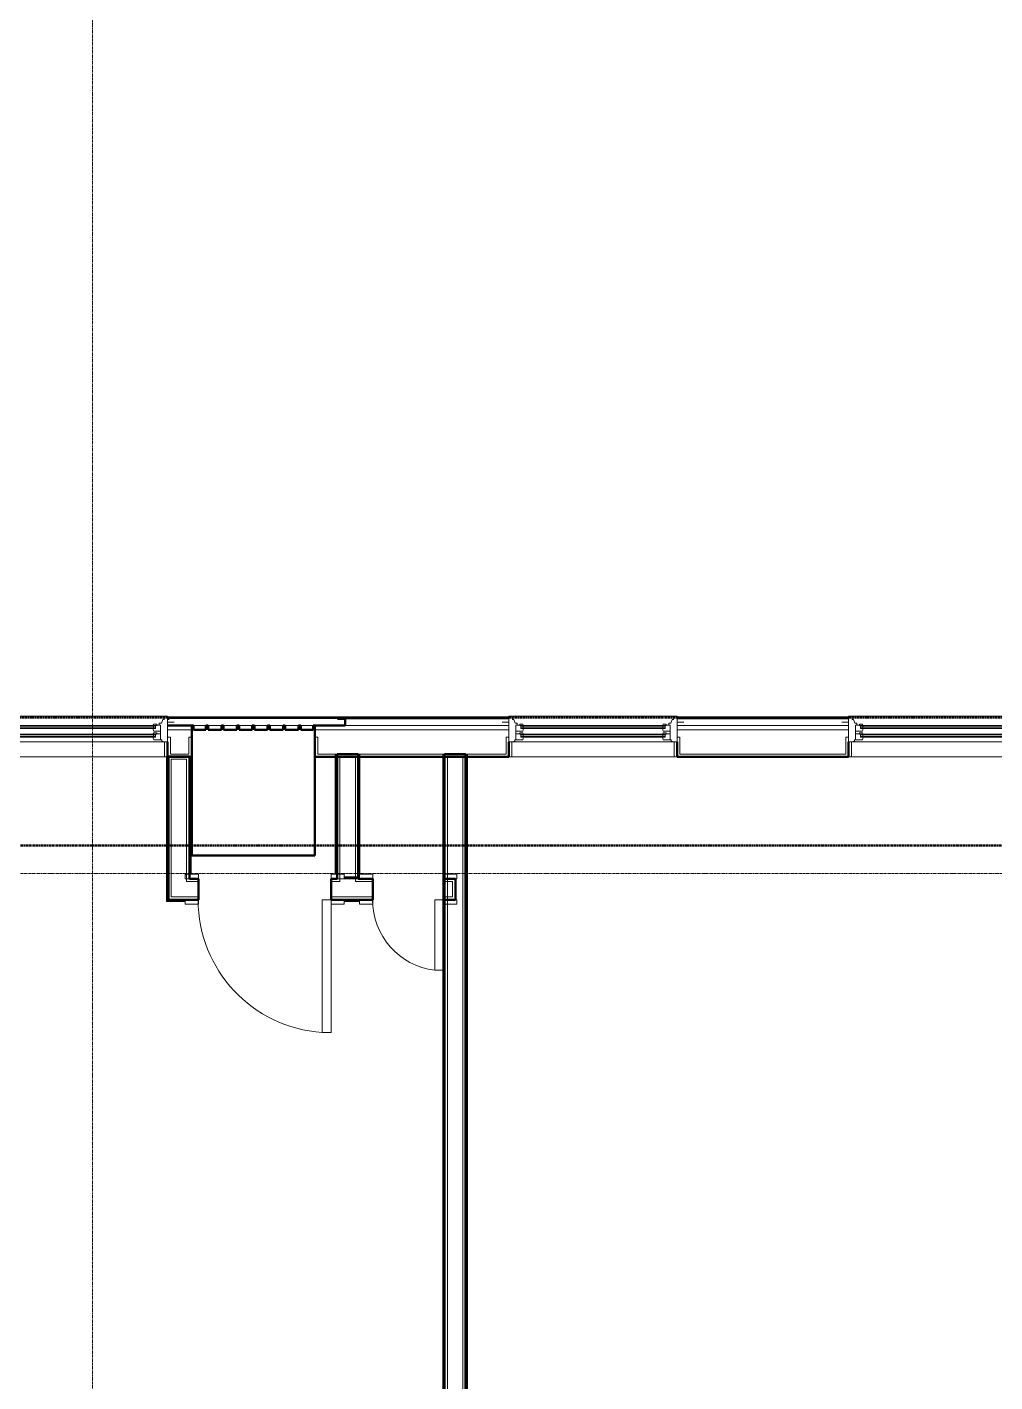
# Model space of a CAD drawing. Header units: inches. Extents: x -4235 to -464, y 9767 to 12344.
# Drawn here: x -3169.1 to -2950.2, y 10701.2 to 11007.5 of the extents above; entities that cross this region are included whole.
import ezdxf

# ---------------------------------------------------------------- set-up
doc = ezdxf.new("R2010")
doc.units = ezdxf.units.IN
doc.header["$MEASUREMENT"] = 0
doc.linetypes.add('Dash 1_16_', pattern=[0.125, 0.0625, -0.0625])
doc.linetypes.add('Grid Line 1_2_', pattern=[0.875, 0.5, -0.125, 0.125, -0.125])
for name, color, linetype, lineweight in [('0-1', 7, 'Continuous', 5), ('0-2', 10, 'Continuous', 9), ('A-DOOR-1', 7, 'Continuous', 9), ('A-DOOR-2', 130, 'Continuous', 20), ('A-DOOR-FRAM-1', 130, 'Continuous', 20), ('A-GENM', 5, 'Continuous', 9), ('A-GENM-5', 5, 'Continuous', 50), ('A-GLAZ-1', 151, 'Continuous', 9), ('A-GLAZ-2', 151, 'Continuous', 20), ('A-GLAZ-3', 151, 'Continuous', 50), ('A-WALL', 113, 'Continuous', 13), ('A-WALL-1', 250, 'Continuous', 50), ('A-WALL-2', 50, 'Continuous', 13), ('A-WALL-3', 10, 'Continuous', 9), ('A-WALL-4', 254, 'Continuous', 9), ('A-WALL-5', 7, 'Continuous', 9), ('A-WALL-6', 113, 'Continuous', 9), ('A-WALL-7', 113, 'Continuous', 50), ('C-PROP-LINE-1', 91, 'Dash 1_16_', 50), ('S-GRID-1', 1, 'Grid Line 1_2_', 9)]:
    doc.layers.add(name, color=color, linetype=linetype, lineweight=lineweight)

# ---------------------------------------------------------------- blocks, each defined once
blk = doc.blocks.new('Basic Wall _ INT - W4BØF - _5_8 GYP - 2X4 WOOD_BATT_ - 5_8 GYP_ - ___-2682441-BACKGROUND - 2ND FLOOR')
at = {"layer": 'A-WALL-3'}
for p, q in [((-3075.02, 10843.14), (-3075.09, 10843.14)), ((-3075.09, 10843.14), (-3074.8, 10843.14)), ((-3074.88, 10843.14), (-3075.02, 10843.14)), ((-3075.02, 10842.51), (-3075.02, 10843.14)), ((-3074.81, 10843.14), (-3074.88, 10843.14)), ((-3074.8, 10843.14), (-3074.72, 10843.14)), ((-3074.72, 10843.14), (-3074.67, 10843.14)), ((-3074.67, 10843.14), (-3074.7, 10843.14)), ((-3074.67, 10843.14), (-3074.67, 10842.51)), ((-3074.67, 10814.99), (-3074.67, 10810.24)), ((-3074.67, 10658.34), (-3074.67, 10655.34)), ((-3074.67, 10620.11), (-3074.67, 10618.34)), ((-3075.02, 10617.65), (-3075.02, 10617.75)), ((-3075.02, 10617.55), (-3075.02, 10617.63)), ((-3075.02, 10617.49), (-3075.02, 10617.54)), ((-3075.02, 10612.59), (-3075.02, 10617.34)), ((-3074.67, 10617.34), (-3074.67, 10612.59)), ((-3075.02, 10612.39), (-3075.02, 10612.44)), ((-3075.02, 10612.31), (-3075.02, 10612.39)), ((-3075.02, 10612.19), (-3075.02, 10612.3)), ((-3075.02, 10588.88), (-3075.02, 10589)), ((-3075.02, 10588.79), (-3075.02, 10588.88)), ((-3075.02, 10588.73), (-3075.02, 10588.79)), ((-3075.02, 10587.97), (-3075.02, 10588.59)), ((-3074.67, 10588.59), (-3074.67, 10583.84)), ((-3075.02, 10584.49), (-3075.02, 10587.96)), ((-3075.02, 10583.84), (-3075.02, 10584.46)), ((-3075.02, 10583.64), (-3075.02, 10583.69)), ((-3075.02, 10583.55), (-3075.02, 10583.64)), ((-3075.02, 10583.43), (-3075.02, 10583.55)), ((-3075.09, 10560.25), (-3075.02, 10560.19)), ((-3075.02, 10560.19), (-3074.88, 10560.05)), ((-3074.88, 10560.04), (-3074.81, 10559.98)), ((-3074.7, 10559.86), (-3074.67, 10559.84))]:
    blk.add_line(p, q, dxfattribs=at)
at = {"layer": 'A-WALL-4'}
for p, q in [((-3075.09, 10842.51), (-3075.09, 10843.14)), ((-3075.02, 10658.34), (-3075.02, 10842.51)), ((-3074.8, 10843.14), (-3074.8, 10842.51)), ((-3074.67, 10842.51), (-3074.67, 10815.99)), ((-3074.8, 10814.95), (-3074.8, 10810.28)), ((-3074.67, 10809.24), (-3074.67, 10658.34)), ((-3075.09, 10617.65), (-3075.09, 10617.75)), ((-3075.09, 10617.55), (-3075.09, 10617.63)), ((-3075.09, 10617.49), (-3075.09, 10617.54)), ((-3075.09, 10612.59), (-3075.09, 10617.34)), ((-3075.02, 10617.75), (-3075.02, 10618.34)), ((-3074.8, 10617.31), (-3074.8, 10612.62)), ((-3074.67, 10618.34), (-3074.67, 10617.34)), ((-3074.67, 10612.59), (-3074.67, 10588.59)), ((-3075.09, 10612.39), (-3075.09, 10612.44)), ((-3075.09, 10612.31), (-3075.09, 10612.39)), ((-3075.09, 10612.19), (-3075.09, 10612.3)), ((-3075.02, 10589), (-3075.02, 10612.18)), ((-3075.09, 10588.88), (-3075.09, 10589)), ((-3075.09, 10588.79), (-3075.09, 10588.88)), ((-3075.09, 10588.73), (-3075.09, 10588.79)), ((-3075.09, 10587.97), (-3075.09, 10588.59)), ((-3074.8, 10588.59), (-3074.8, 10587.97)), ((-3075.09, 10584.49), (-3075.09, 10587.96)), ((-3074.8, 10587.96), (-3074.8, 10584.47)), ((-3075.09, 10583.84), (-3075.09, 10584.46)), ((-3075.09, 10583.64), (-3075.09, 10583.69)), ((-3075.09, 10583.55), (-3075.09, 10583.64)), ((-3075.09, 10583.43), (-3075.09, 10583.55)), ((-3075.02, 10560.19), (-3075.02, 10583.43)), ((-3074.8, 10584.46), (-3074.8, 10583.84)), ((-3074.67, 10583.84), (-3074.67, 10559.84))]:
    blk.add_line(p, q, dxfattribs=at)
at = {"layer": 'A-WALL-5'}
for p, q in [((-3075.09, 10658.34), (-3075.09, 10842.51)), ((-3074.8, 10842.51), (-3074.8, 10815.99)), ((-3074.8, 10809.24), (-3074.8, 10658.34)), ((-3075.09, 10617.75), (-3075.09, 10618.34)), ((-3074.8, 10618.34), (-3074.8, 10617.34)), ((-3074.8, 10612.59), (-3074.8, 10588.59)), ((-3075.09, 10589), (-3075.09, 10612.18)), ((-3075.09, 10560.25), (-3075.09, 10583.43)), ((-3074.8, 10583.84), (-3074.8, 10559.96))]:
    blk.add_line(p, q, dxfattribs=at)
at = {"layer": 'A-WALL-5', "flags": 128}
for points in [[(-3074.8, 10559.96), (-3074.82, 10559.98), (-3074.88, 10560.04), (-3074.97, 10560.13), (-3075.09, 10560.25)], [(-3074.72, 10559.88), (-3074.74, 10559.9), (-3074.76, 10559.92), (-3074.77, 10559.94), (-3074.79, 10559.95), (-3074.8, 10559.96), (-3074.8, 10559.96)]]:
    blk.add_lwpolyline(points, dxfattribs=at)
blk = doc.blocks.new('Basic Wall _ INT - W4BØF - _5_8 GYP - 2X4 WOOD_BATT_ - 5_8 GYP_ - ___-2682442-BACKGROUND - 2ND FLOOR')
at = {"layer": 'A-WALL-3'}
for p, q in [((-3069.92, 10843.14), (-3069.88, 10843.14)), ((-3069.9, 10843.14), (-3069.92, 10843.14)), ((-3069.92, 10843.14), (-3069.92, 10842.51)), ((-3069.88, 10843.14), (-3069.8, 10843.14)), ((-3069.8, 10843.14), (-3069.51, 10843.14)), ((-3069.72, 10843.14), (-3069.78, 10843.14)), ((-3069.57, 10843.14), (-3069.72, 10843.14)), ((-3069.51, 10843.14), (-3069.57, 10843.14)), ((-3069.57, 10842.51), (-3069.57, 10843.14)), ((-3069.92, 10658.34), (-3069.92, 10655.34)), ((-3069.92, 10621.34), (-3069.92, 10618.34)), ((-3069.92, 10555.09), (-3069.9, 10555.07)), ((-3069.78, 10554.95), (-3069.72, 10554.89)), ((-3069.72, 10554.88), (-3069.57, 10554.74)), ((-3069.57, 10554.74), (-3069.51, 10554.68))]:
    blk.add_line(p, q, dxfattribs=at)
at = {"layer": 'A-WALL-4'}
for p, q in [((-3069.92, 10842.51), (-3069.92, 10658.34)), ((-3069.8, 10842.51), (-3069.8, 10843.14)), ((-3069.57, 10658.34), (-3069.57, 10842.51)), ((-3069.51, 10842.51), (-3069.51, 10843.14)), ((-3069.92, 10618.34), (-3069.92, 10555.09)), ((-3069.57, 10554.74), (-3069.57, 10618.34))]:
    blk.add_line(p, q, dxfattribs=at)
at = {"layer": 'A-WALL-5'}
for p, q in [((-3069.8, 10658.34), (-3069.8, 10842.51)), ((-3069.51, 10658.34), (-3069.51, 10842.51)), ((-3069.8, 10554.96), (-3069.8, 10618.34)), ((-3069.51, 10554.68), (-3069.51, 10618.34))]:
    blk.add_line(p, q, dxfattribs=at)
at = {"layer": 'A-WALL-5', "flags": 128}
for points in [[(-3069.8, 10554.96), (-3069.8, 10554.97), (-3069.81, 10554.98), (-3069.82, 10554.99), (-3069.84, 10555.01), (-3069.86, 10555.03), (-3069.88, 10555.05)], [(-3069.51, 10554.68), (-3069.63, 10554.8), (-3069.72, 10554.89), (-3069.78, 10554.94), (-3069.8, 10554.96)]]:
    blk.add_lwpolyline(points, dxfattribs=at)
blk = doc.blocks.new('Basic Wall _ INT - W4BØF - _5_8 GYP - 2X4 WOOD_BATT_ - 5_8 GYP_ - ___-2682451-BACKGROUND - 2ND FLOOR')
at = {"layer": 'A-WALL-3'}
for p, q in [((-3132.35, 10842.61), (-3132.37, 10842.61)), ((-3132.37, 10842.58), (-3132.37, 10842.51)), ((-3132.17, 10842.61), (-3132.23, 10842.61)), ((-3132.02, 10842.61), (-3132.17, 10842.61)), ((-3131.96, 10842.61), (-3132.02, 10842.61)), ((-3132.02, 10842.54), (-3132.02, 10842.61))]:
    blk.add_line(p, q, dxfattribs=at)
at = {"layer": 'A-WALL-4'}
for p, q in [((-3132.37, 10842.61), (-3132.33, 10842.61)), ((-3132.37, 10842.51), (-3132.37, 10815.99)), ((-3132.33, 10842.61), (-3132.26, 10842.61)), ((-3132.26, 10842.61), (-3132.25, 10842.61)), ((-3132.25, 10842.51), (-3132.25, 10842.61)), ((-3132.25, 10842.61), (-3131.96, 10842.61)), ((-3132.02, 10815.99), (-3132.02, 10842.51)), ((-3131.96, 10842.53), (-3131.96, 10842.61))]:
    blk.add_line(p, q, dxfattribs=at)
at = {"layer": 'A-WALL-5'}
for p, q in [((-3132.25, 10815.99), (-3132.25, 10842.51)), ((-3131.96, 10815.99), (-3131.96, 10842.51))]:
    blk.add_line(p, q, dxfattribs=at)
blk = doc.blocks.new('Basic Wall _ INT - W4BØF - _5_8 GYP - 2X4 WOOD_BATT_ - 5_8 GYP_ - ___-2682452-BACKGROUND - 2ND FLOOR')
at = {"layer": 'A-WALL-3'}
for p, q in [((-3137.12, 10842.61), (-3137.15, 10842.61)), ((-3137.12, 10842.61), (-3137.12, 10842.51)), ((-3137.54, 10809.83), (-3137.47, 10809.89)), ((-3137.47, 10809.89), (-3137.33, 10810.03)), ((-3137.33, 10810.04), (-3137.26, 10810.1)), ((-3137.15, 10810.22), (-3137.12, 10810.24))]:
    blk.add_line(p, q, dxfattribs=at)
at = {"layer": 'A-WALL-4'}
for p, q in [((-3137.47, 10809.89), (-3137.47, 10842.51)), ((-3137.27, 10842.61), (-3137.25, 10842.61)), ((-3137.25, 10842.61), (-3137.22, 10842.61)), ((-3137.25, 10842.58), (-3137.25, 10842.51)), ((-3137.22, 10842.61), (-3137.19, 10842.61)), ((-3137.19, 10842.61), (-3137.17, 10842.61)), ((-3137.17, 10842.61), (-3137.12, 10842.61)), ((-3137.12, 10842.51), (-3137.12, 10810.24))]:
    blk.add_line(p, q, dxfattribs=at)
at = {"layer": 'A-WALL-5'}
for p, q in [((-3137.54, 10809.83), (-3137.54, 10842.51)), ((-3137.25, 10842.51), (-3137.25, 10810.11))]:
    blk.add_line(p, q, dxfattribs=at)
at = {"layer": 'A-WALL-5', "flags": 128}
for points in [[(-3137.25, 10810.11), (-3137.27, 10810.09), (-3137.33, 10810.04), (-3137.42, 10809.95), (-3137.54, 10809.83)], [(-3137.17, 10810.2), (-3137.19, 10810.18), (-3137.21, 10810.16), (-3137.22, 10810.14), (-3137.24, 10810.13), (-3137.25, 10810.12), (-3137.25, 10810.11)]]:
    blk.add_lwpolyline(points, dxfattribs=at)
blk = doc.blocks.new('Basic Wall _ INT - W4BØF - _5_8 GYP - 2X4 WOOD_BATT_ - 5_8 GYP_ - ___-2682453-BACKGROUND - 2ND FLOOR')
at = {"layer": 'A-WALL-3'}
for p, q in [((-3094.24, 10815.34), (-3097.36, 10815.34)), ((-3097.36, 10814.99), (-3094.23, 10814.99)), ((-3094.03, 10815.34), (-3094.08, 10815.34)), ((-3093.93, 10815.34), (-3094.02, 10815.34))]:
    blk.add_line(p, q, dxfattribs=at)
at = {"layer": 'A-WALL-4'}
for p, q in [((-3094.24, 10815.4), (-3097.36, 10815.4)), ((-3094.87, 10815.11), (-3097.36, 10815.11)), ((-3094.23, 10815.11), (-3094.85, 10815.11)), ((-3094.23, 10814.99), (-3093.92, 10814.99)), ((-3094.03, 10815.4), (-3094.08, 10815.4)), ((-3093.93, 10815.4), (-3094.02, 10815.4))]:
    blk.add_line(p, q, dxfattribs=at)
at = {"layer": 'A-WALL-5'}
blk.add_line((-3093.92, 10815.11), (-3094.23, 10815.11), dxfattribs=at)
blk = doc.blocks.new('Basic Wall _ INT - W4BØF - _5_8 GYP - 2X4 WOOD_BATT_ - 5_8 GYP_ - ___-2682454-BACKGROUND - 2ND FLOOR')
at = {"layer": 'A-WALL-3'}
for p, q in [((-3137.47, 10809.89), (-3137.54, 10809.83)), ((-3137.33, 10810.03), (-3137.47, 10809.89)), ((-3137.26, 10810.1), (-3137.33, 10810.04)), ((-3137.12, 10810.24), (-3137.15, 10810.22)), ((-3100.36, 10810.24), (-3097.36, 10810.24)), ((-3093.92, 10810.24), (-3090.92, 10810.24))]:
    blk.add_line(p, q, dxfattribs=at)
at = {"layer": 'A-WALL-4'}
for p, q in [((-3133.36, 10809.89), (-3137.47, 10809.89)), ((-3137.12, 10810.24), (-3133.36, 10810.24)), ((-3097.36, 10810.24), (-3093.92, 10810.24)), ((-3093.92, 10809.89), (-3097.36, 10809.89))]:
    blk.add_line(p, q, dxfattribs=at)
at = {"layer": 'A-WALL-5'}
for p, q in [((-3133.36, 10809.83), (-3137.54, 10809.83)), ((-3137.25, 10810.11), (-3133.36, 10810.11)), ((-3097.36, 10810.11), (-3093.92, 10810.11)), ((-3093.92, 10809.83), (-3097.36, 10809.83))]:
    blk.add_line(p, q, dxfattribs=at)
at = {"layer": 'A-WALL-5', "flags": 128}
for points in [[(-3137.54, 10809.83), (-3137.42, 10809.95), (-3137.33, 10810.04), (-3137.27, 10810.09), (-3137.25, 10810.11)], [(-3137.25, 10810.11), (-3137.25, 10810.12), (-3137.24, 10810.13), (-3137.22, 10810.14), (-3137.21, 10810.16), (-3137.19, 10810.18), (-3137.17, 10810.2)]]:
    blk.add_lwpolyline(points, dxfattribs=at)
blk = doc.blocks.new('SWING - SINGLE - FLUSH - 30_ x 80_ - MAGIC PAK DOOR - ACOUSTICAL SEAL-3199411-BACKGROUND - 2ND FLOOR')
at = {"layer": 'A-DOOR-1'}
blk.add_arc((15, -2.375), 30.067, 180, 266.18593, dxfattribs=at)
at = {"layer": 'A-DOOR-2'}
for p, q in [((13, -2.375), (13, -32.375)), ((15, -2.375), (13, -2.375)), ((15, -2.375), (15, -32.375)), ((15, -32.375), (13, -32.375))]:
    blk.add_line(p, q, dxfattribs=at)
at = {"layer": 'A-DOOR-FRAM-1'}
for p, q in [((-18, 2.375), (-18, 3.375)), ((-18, 3.375), (-15, 3.375)), ((-15, 3.375), (-15, 2.375)), ((15, 2.375), (15, 3.375)), ((15, 3.375), (18, 3.375)), ((18, 3.375), (18, 2.375)), ((-15, 2.375), (-18, 2.375)), ((18, 2.375), (15, 2.375)), ((-18, -2.375), (-15, -2.375)), ((-18, -3.375), (-18, -2.375)), ((-15, -2.375), (-15, -3.375)), ((15, -2.375), (18, -2.375)), ((15, -3.375), (15, -2.375)), ((18, -2.375), (18, -3.375)), ((-15, -3.375), (-18, -3.375)), ((18, -3.375), (15, -3.375))]:
    blk.add_line(p, q, dxfattribs=at)
blk = doc.blocks.new('SWING - SINGLE - FLUSH - 1-4 X 6-8 PASSAGE-3199409-BACKGROUND - 2ND FLOOR')
at = {"layer": 'A-DOOR-1'}
blk.add_arc((8, -2.37), 16.07, 180, 262.8492, dxfattribs=at)
at = {"layer": 'A-DOOR-2'}
for p, q in [((6, -2.37), (6, -18.32)), ((8, -2.37), (6, -2.37)), ((8, -2.37), (8, -18.32)), ((8, -18.32), (6, -18.32))]:
    blk.add_line(p, q, dxfattribs=at)
at = {"layer": 'A-DOOR-FRAM-1'}
for p, q in [((-11, 2.38), (-11, 3.38)), ((-11, 3.38), (-8, 3.38)), ((-8, 3.38), (-8, 2.38)), ((8, 2.38), (8, 3.38)), ((8, 3.38), (11, 3.38)), ((11, 3.38), (11, 2.38)), ((-8, 2.38), (-11, 2.38)), ((11, 2.38), (8, 2.38)), ((-11, -2.37), (-8, -2.37)), ((-11, -3.37), (-11, -2.37)), ((-8, -2.37), (-8, -3.37)), ((8, -2.37), (11, -2.37)), ((8, -3.37), (8, -2.37)), ((11, -2.37), (11, -3.37)), ((-8, -3.37), (-11, -3.37)), ((11, -3.37), (8, -3.37))]:
    blk.add_line(p, q, dxfattribs=at)
blk = doc.blocks.new('Basic Wall _ INT - W4BØF - _5_8 GYP - 2X4 WOOD_BATT_ - 5_8 GYP_ - ___-2682455-BACKGROUND - 2ND FLOOR')
at = {"layer": 'A-WALL-3'}
for p, q in [((-3094.23, 10843.14), (-3094.18, 10843.14)), ((-3094.2, 10843.14), (-3094.23, 10843.14)), ((-3094.23, 10842.51), (-3094.23, 10843.14)), ((-3094.18, 10843.14), (-3094.1, 10843.14)), ((-3094.1, 10843.14), (-3093.81, 10843.14)), ((-3094.03, 10843.14), (-3094.09, 10843.14)), ((-3093.88, 10843.14), (-3094.02, 10843.14)), ((-3093.81, 10843.14), (-3093.88, 10843.14)), ((-3093.88, 10843.14), (-3093.88, 10842.51)), ((-3094.23, 10814.99), (-3094.2, 10814.99)), ((-3094.1, 10814.99), (-3094.16, 10814.99)), ((-3093.93, 10814.99), (-3094.1, 10814.99)), ((-3094.09, 10814.99), (-3094.03, 10814.99)), ((-3094.02, 10814.99), (-3093.94, 10814.99))]:
    blk.add_line(p, q, dxfattribs=at)
at = {"layer": 'A-WALL-4'}
for p, q in [((-3094.23, 10814.99), (-3094.23, 10842.51)), ((-3094.1, 10842.51), (-3094.1, 10843.14)), ((-3093.88, 10842.51), (-3093.88, 10815.99)), ((-3093.81, 10843.14), (-3093.81, 10842.51)), ((-3094.18, 10814.99), (-3094.23, 10814.99)), ((-3094.16, 10814.99), (-3094.18, 10814.99))]:
    blk.add_line(p, q, dxfattribs=at)
at = {"layer": 'A-WALL-5'}
for p, q in [((-3094.1, 10814.99), (-3094.1, 10842.51)), ((-3093.81, 10842.51), (-3093.81, 10815.99))]:
    blk.add_line(p, q, dxfattribs=at)
blk = doc.blocks.new('Basic Wall _ INT - W4BØF - _5_8 GYP - 2X4 WOOD_BATT_ - 5_8 GYP_ - ___-2682456-BACKGROUND - 2ND FLOOR')
at = {"layer": 'A-WALL-3'}
for p, q in [((-3099.33, 10843.14), (-3099.39, 10843.14)), ((-3099.39, 10843.14), (-3099.1, 10843.14)), ((-3099.18, 10843.14), (-3099.33, 10843.14)), ((-3099.33, 10843.14), (-3099.33, 10842.51)), ((-3099.12, 10843.14), (-3099.18, 10843.14)), ((-3099.1, 10843.14), (-3099.02, 10843.14)), ((-3099.02, 10843.14), (-3098.98, 10843.14)), ((-3098.98, 10843.14), (-3099, 10843.14)), ((-3098.98, 10842.51), (-3098.98, 10843.14))]:
    blk.add_line(p, q, dxfattribs=at)
at = {"layer": 'A-WALL-4'}
for p, q in [((-3099.39, 10843.14), (-3099.39, 10842.51)), ((-3099.33, 10842.51), (-3099.33, 10815.99)), ((-3099.1, 10843.14), (-3099.1, 10842.51)), ((-3098.98, 10815.99), (-3098.98, 10842.51))]:
    blk.add_line(p, q, dxfattribs=at)
at = {"layer": 'A-WALL-5'}
for p, q in [((-3099.39, 10842.51), (-3099.39, 10815.99)), ((-3099.1, 10842.51), (-3099.1, 10815.99))]:
    blk.add_line(p, q, dxfattribs=at)
blk = doc.blocks.new('CTR - 1st Phase - Unit Layouts_rvt-1-BACKGROUND - 2ND FLOOR')
at = {"layer": 'A-WALL-1'}
for p, q in [((-3137.12, 10842.61), (-3137.12, 10810.24)), ((-3136.5, 10842.61), (-3137.12, 10842.61)), ((-3133, 10842.61), (-3136.5, 10842.61)), ((-3132.37, 10842.61), (-3133, 10842.61)), ((-3132.37, 10814.99), (-3132.37, 10842.61)), ((-3098.35, 10843.14), (-3098.98, 10843.14)), ((-3098.98, 10843.14), (-3098.98, 10814.99)), ((-3094.85, 10843.14), (-3098.35, 10843.14)), ((-3094.23, 10843.14), (-3094.85, 10843.14)), ((-3094.23, 10814.99), (-3094.23, 10843.14)), ((-3074.67, 10843.14), (-3074.67, 10655.34)), ((-3074.05, 10843.14), (-3074.67, 10843.14)), ((-3070.55, 10843.14), (-3074.05, 10843.14)), ((-3069.92, 10843.14), (-3070.55, 10843.14)), ((-3069.92, 10655.34), (-3069.92, 10843.14)), ((-3130.36, 10814.99), (-3132.37, 10814.99)), ((-3130.36, 10810.24), (-3130.36, 10814.99)), ((-3098.98, 10814.99), (-3100.36, 10814.99)), ((-3100.36, 10814.99), (-3100.36, 10810.24)), ((-3090.92, 10814.99), (-3094.23, 10814.99)), ((-3090.92, 10810.24), (-3090.92, 10814.99)), ((-3072.24, 10814.99), (-3074.92, 10814.99)), ((-3074.92, 10814.99), (-3074.92, 10810.24)), ((-3072.24, 10814.36), (-3072.24, 10814.99)), ((-3072.24, 10810.86), (-3072.24, 10814.36)), ((-3137.12, 10810.24), (-3136.5, 10810.24)), ((-3136.5, 10810.24), (-3132.37, 10810.24)), ((-3132.37, 10810.24), (-3130.36, 10810.24)), ((-3100.36, 10810.24), (-3090.92, 10810.24)), ((-3074.92, 10810.24), (-3072.24, 10810.24)), ((-3072.24, 10810.24), (-3072.24, 10810.86))]:
    blk.add_line(p, q, dxfattribs=at)
at = {"layer": 'A-WALL-2'}
for p, q in [((-3094.85, 10842.51), (-3098.35, 10842.51)), ((-3098.35, 10842.51), (-3098.35, 10814.99)), ((-3094.85, 10842.51), (-3094.85, 10814.99)), ((-3074.05, 10655.34), (-3074.05, 10842.51)), ((-3070.55, 10842.51), (-3074.05, 10842.51)), ((-3070.55, 10655.34), (-3070.55, 10842.51)), ((-3136.5, 10810.86), (-3136.5, 10841.99)), ((-3133, 10841.99), (-3136.5, 10841.99)), ((-3133, 10814.36), (-3133, 10841.99)), ((-3098.35, 10814.99), (-3098.35, 10814.36)), ((-3094.85, 10814.99), (-3094.85, 10814.36)), ((-3132.37, 10814.36), (-3133, 10814.36)), ((-3130.36, 10814.36), (-3132.37, 10814.36)), ((-3098.35, 10814.36), (-3100.36, 10814.36)), ((-3090.92, 10814.36), (-3094.85, 10814.36)), ((-3072.86, 10814.36), (-3074.92, 10814.36)), ((-3072.86, 10810.86), (-3072.86, 10814.36)), ((-3133, 10810.86), (-3136.5, 10810.86)), ((-3132.37, 10810.86), (-3133, 10810.86)), ((-3130.36, 10810.86), (-3132.37, 10810.86)), ((-3090.92, 10810.86), (-3100.36, 10810.86)), ((-3072.86, 10810.86), (-3074.92, 10810.86))]:
    blk.add_line(p, q, dxfattribs=at)
at = {"layer": 'A-WALL-3'}
for p, q in [((-3137.12, 10842.61), (-3137.12, 10842.51)), ((-3137.12, 10842.61), (-3132.37, 10842.61)), ((-3137.12, 10842.51), (-3137.12, 10810.24)), ((-3132.37, 10842.51), (-3132.37, 10842.58)), ((-3132.37, 10815.99), (-3132.37, 10842.51)), ((-3098.98, 10843.14), (-3094.23, 10843.14)), ((-3098.98, 10843.14), (-3098.98, 10842.51)), ((-3098.98, 10842.51), (-3098.98, 10815.99)), ((-3094.23, 10842.51), (-3094.23, 10843.14)), ((-3094.23, 10815.4), (-3094.23, 10842.51)), ((-3074.67, 10843.14), (-3074.67, 10842.51)), ((-3074.67, 10843.14), (-3069.92, 10843.14)), ((-3074.67, 10842.51), (-3074.67, 10815.99)), ((-3069.92, 10842.51), (-3069.92, 10843.14)), ((-3069.92, 10658.34), (-3069.92, 10842.51)), ((-3094.23, 10815.33), (-3094.23, 10815.4)), ((-3094.23, 10815.22), (-3094.23, 10815.28)), ((-3093.93, 10814.99), (-3094.08, 10814.99)), ((-3074.92, 10810.24), (-3074.92, 10814.99)), ((-3074.67, 10814.99), (-3074.67, 10810.24)), ((-3072.24, 10814.99), (-3072.24, 10810.24)), ((-3133.36, 10810.24), (-3137.12, 10810.24)), ((-3100.36, 10810.24), (-3097.36, 10810.24)), ((-3097.36, 10810.24), (-3093.92, 10810.24)), ((-3093.92, 10810.24), (-3090.92, 10810.24)), ((-3074.67, 10809.24), (-3074.67, 10658.34))]:
    blk.add_line(p, q, dxfattribs=at)
at = {"layer": 'A-WALL-4'}
for p, q in [((-3130.36, 10814.99), (-3130.36, 10810.24)), ((-3100.36, 10810.24), (-3100.36, 10814.99)), ((-3090.92, 10814.99), (-3090.92, 10810.24))]:
    blk.add_line(p, q, dxfattribs=at)
at = {"layer": '0-2'}
for name, p in [('Basic Wall _ INT - W4BØF - _5_8 GYP - 2X4 WOOD_BATT_ - 5_8 GYP_ - ___-2682452-BACKGROUND - 2ND FLOOR', (0, 0)), ('Basic Wall _ INT - W4BØF - _5_8 GYP - 2X4 WOOD_BATT_ - 5_8 GYP_ - ___-2682451-BACKGROUND - 2ND FLOOR', (0, 0)), ('Basic Wall _ INT - W4BØF - _5_8 GYP - 2X4 WOOD_BATT_ - 5_8 GYP_ - ___-2682456-BACKGROUND - 2ND FLOOR', (0, 0)), ('Basic Wall _ INT - W4BØF - _5_8 GYP - 2X4 WOOD_BATT_ - 5_8 GYP_ - ___-2682455-BACKGROUND - 2ND FLOOR', (0, 0)), ('Basic Wall _ INT - W4BØF - _5_8 GYP - 2X4 WOOD_BATT_ - 5_8 GYP_ - ___-2682441-BACKGROUND - 2ND FLOOR', (0, 0)), ('Basic Wall _ INT - W4BØF - _5_8 GYP - 2X4 WOOD_BATT_ - 5_8 GYP_ - ___-2682442-BACKGROUND - 2ND FLOOR', (0, 0)), ('SWING - SINGLE - FLUSH - 30_ x 80_ - MAGIC PAK DOOR - ACOUSTICAL SEAL-3199411-BACKGROUND - 2ND FLOOR', (-3115.36, 10812.61)), ('Basic Wall _ INT - W4BØF - _5_8 GYP - 2X4 WOOD_BATT_ - 5_8 GYP_ - ___-2682453-BACKGROUND - 2ND FLOOR', (0, 0)), ('SWING - SINGLE - FLUSH - 1-4 X 6-8 PASSAGE-3199409-BACKGROUND - 2ND FLOOR', (-3082.92, 10812.61)), ('Basic Wall _ INT - W4BØF - _5_8 GYP - 2X4 WOOD_BATT_ - 5_8 GYP_ - ___-2682454-BACKGROUND - 2ND FLOOR', (0, 0))]:
    blk.add_blockref(name, p, dxfattribs=at)
blk = doc.blocks.new('Window-Double_Hung-Andersen-400_Series-Tilt_Wash - DOUBLE HUNG - REVERSE COTTAGE - 2ND FLOOR-2888385-BACKGROUND - 2ND FLOOR')
at = {"layer": 'A-GLAZ-1'}
for p, q in [((-16.29, 2.5), (-15.7, 2.5)), ((-16.29, 2.12), (-15.7, 2.12)), ((-16.29, 0.56), (-15.7, 0.56)), ((-16.29, 0.19), (-15.7, 0.19)), ((-15.82, 2.5), (-15.82, 2.12)), ((-15.82, 0.56), (-15.82, 0.19)), ((-15.7, 2.63), (15.7, 2.63)), ((-15.7, 2.5), (15.7, 2.5)), ((-15.7, 2.12), (15.7, 2.12)), ((-15.7, 2), (15.7, 2)), ((-15.7, 0.69), (15.7, 0.69)), ((-15.7, 0.56), (15.7, 0.56)), ((-15.7, 0.19), (15.7, 0.19)), ((-15.7, 0.06), (15.7, 0.06)), ((16.29, 2.5), (15.7, 2.5)), ((16.29, 2.12), (15.7, 2.12)), ((16.29, 0.56), (15.7, 0.56)), ((16.29, 0.19), (15.7, 0.19)), ((15.82, 2.5), (15.82, 2.12)), ((15.82, 0.56), (15.82, 0.19)), ((-19.01, -3.94), (-19.01, -2.44)), ((-19.01, -2.44), (-18.95, -2.44)), ((18.95, -1.06), (-18.95, -1.06)), ((-18.95, -1.06), (-18.95, -4.44)), ((-18.32, -1.06), (-18.32, -4.44)), ((18.32, -1.06), (18.32, -4.44)), ((18.95, -4.44), (18.95, -1.06)), ((18.95, -2.44), (19.01, -2.44)), ((19.01, -2.44), (19.01, -3.94)), ((-18.95, -3.94), (-19.01, -3.94)), ((-18.95, -4.44), (18.95, -4.44)), ((19.01, -3.94), (18.95, -3.94))]:
    blk.add_line(p, q, dxfattribs=at)
at = {"layer": 'A-GLAZ-2'}
for p, q in [((-19.01, 3.44), (-20.51, 3.44)), ((19.01, 4.81), (-19.01, 4.81)), ((-19.01, 4.81), (-19.01, -1.06)), ((-18.2, 4.81), (-18.2, 4)), ((-18.2, 4), (-17.92, 4)), ((-17.92, 4), (-17.61, 3.19)), ((-17.61, 3.19), (-17.14, 3.19)), ((-17.14, 3.19), (-17.14, 2.75)), ((17.14, 3.19), (17.14, 2.75)), ((17.61, 3.19), (17.14, 3.19)), ((17.92, 4), (17.61, 3.19)), ((18.2, 4), (17.92, 4)), ((18.2, 4.81), (18.2, 4)), ((19.01, -1.06), (19.01, 4.81)), ((19.01, 3.44), (20.51, 3.44)), ((-17.42, 2.75), (-16.57, 2.75)), ((-17.42, 2.75), (-17.42, -0.56)), ((-17.42, 1.37), (-15.86, 1.37)), ((-17.42, 0.81), (-16.57, 0.81)), ((-15.86, 2.97), (-16.57, 2.97)), ((-16.57, 2.63), (-16.57, 2.97)), ((-15.7, 2.63), (-16.57, 2.63)), ((-15.86, 1.03), (-16.57, 1.03)), ((-16.57, 0.69), (-16.57, 1.03)), ((-15.7, 0.69), (-16.57, 0.69)), ((-16.29, 2.63), (-16.29, 2)), ((-15.7, 2), (-16.29, 2)), ((-16.29, 0.69), (-16.29, 0.06)), ((-15.7, 0.06), (-16.29, 0.06)), ((-15.86, 2.97), (-15.7, 2.63)), ((-15.86, 1.37), (-15.7, 2)), ((-15.86, 1.03), (-15.7, 0.69)), ((-15.86, -0.56), (-15.7, 0.06)), ((15.86, 2.97), (15.7, 2.63)), ((15.7, 2.63), (16.57, 2.63)), ((15.7, 2), (16.29, 2)), ((15.86, 1.37), (15.7, 2)), ((15.86, 1.03), (15.7, 0.69)), ((15.7, 0.69), (16.57, 0.69)), ((15.7, 0.06), (16.29, 0.06)), ((15.86, -0.56), (15.7, 0.06)), ((15.86, 2.97), (16.57, 2.97)), ((17.42, 1.37), (15.86, 1.37)), ((15.86, 1.03), (16.57, 1.03)), ((16.29, 2.63), (16.29, 2)), ((16.29, 0.69), (16.29, 0.06)), ((16.57, 2.63), (16.57, 2.97)), ((17.42, 2.75), (16.57, 2.75)), ((16.57, 0.69), (16.57, 1.03)), ((17.42, 0.81), (16.57, 0.81)), ((17.42, 2.75), (17.42, -0.56)), ((-19.01, -1.06), (19.01, -1.06)), ((-17.67, -0.78), (-18, -1.06)), ((-17.67, -0.78), (-17.67, -0.56)), ((-17.67, -0.56), (-15.86, -0.56)), ((17.67, -0.56), (15.86, -0.56)), ((17.67, -0.78), (17.67, -0.56)), ((17.67, -0.78), (18, -1.06))]:
    blk.add_line(p, q, dxfattribs=at)
blk = doc.blocks.new('V-Series_EWC4_SPVU_RFA_2015 - 2ND AND 3RD FLOOR-2226480-BACKGROUND - 2ND FLOOR')
at = {"layer": 'A-GENM'}
for p, q in [((-3858.97, 11732.03), (-3858.97, 11734.83)), ((-3858.97, 11728.55), (-3858.97, 11731.53)), ((-3858.97, 11725.06), (-3858.97, 11728.05)), ((-3858.97, 11721.58), (-3858.97, 11724.56)), ((-3858.97, 11718.09), (-3858.97, 11721.08)), ((-3858.97, 11714.61), (-3858.97, 11717.59)), ((-3858.97, 11711.12), (-3858.97, 11714.11)), ((-3858.97, 11707.83), (-3858.97, 11710.62))]:
    blk.add_line(p, q, dxfattribs=at)
at = {"layer": 'A-GENM-5'}
for p, q in [((-3829.54, 11735.26), (-3858.97, 11735.26)), ((-3858.97, 11735.26), (-3858.97, 11734.83)), ((-3858.97, 11734.83), (-3857.97, 11734.83)), ((-3857.97, 11734.83), (-3857.97, 11732.03)), ((-3829.54, 11707.39), (-3829.54, 11735.26)), ((-3857.97, 11732.03), (-3858.97, 11732.03)), ((-3858.97, 11732.03), (-3858.97, 11731.53)), ((-3858.97, 11731.53), (-3857.97, 11731.53)), ((-3857.97, 11731.53), (-3857.97, 11728.55)), ((-3857.97, 11728.55), (-3858.97, 11728.55)), ((-3858.97, 11728.55), (-3858.97, 11728.05)), ((-3858.97, 11728.05), (-3857.97, 11728.05)), ((-3857.97, 11728.05), (-3857.97, 11725.06)), ((-3857.97, 11725.06), (-3858.97, 11725.06)), ((-3858.97, 11725.06), (-3858.97, 11724.56)), ((-3858.97, 11724.56), (-3857.97, 11724.56)), ((-3857.97, 11724.56), (-3857.97, 11721.58)), ((-3857.97, 11721.58), (-3858.97, 11721.58)), ((-3858.97, 11721.58), (-3858.97, 11721.08)), ((-3858.97, 11721.08), (-3857.97, 11721.08)), ((-3857.97, 11721.08), (-3857.97, 11718.09)), ((-3857.97, 11718.09), (-3858.97, 11718.09)), ((-3858.97, 11718.09), (-3858.97, 11717.59)), ((-3858.97, 11717.59), (-3857.97, 11717.59)), ((-3857.97, 11717.59), (-3857.97, 11714.61)), ((-3857.97, 11714.61), (-3858.97, 11714.61)), ((-3858.97, 11714.61), (-3858.97, 11714.11)), ((-3858.97, 11714.11), (-3857.97, 11714.11)), ((-3857.97, 11714.11), (-3857.97, 11711.12)), ((-3857.97, 11711.12), (-3858.97, 11711.12)), ((-3858.97, 11711.12), (-3858.97, 11710.62)), ((-3858.97, 11710.62), (-3857.97, 11710.62)), ((-3857.97, 11710.62), (-3857.97, 11707.83)), ((-3857.97, 11707.83), (-3858.97, 11707.83)), ((-3858.97, 11707.83), (-3858.97, 11707.39)), ((-3858.97, 11707.39), (-3829.54, 11707.39))]:
    blk.add_line(p, q, dxfattribs=at)
blk = doc.blocks.new('Perforated Panel at Magic-Pak - hvac panel - 2nd floor 2-2702973-BACKGROUND - 2ND FLOOR')
at = {"layer": 'A-GLAZ-3'}
for p, q in [((19.01, 4.44), (-19.01, 4.44)), ((-19.01, 4.44), (-19.01, 4.37)), ((-19.01, 4.37), (19.01, 4.37)), ((19.01, 4.37), (19.01, 4.44))]:
    blk.add_line(p, q, dxfattribs=at)
blk = doc.blocks.new('Family - ___-2835860-BACKGROUND - 2ND FLOOR')
at = {"layer": 'C-PROP-LINE-1'}
blk.add_line((-2067.92, 10851.39), (-3401.42, 10851.39), dxfattribs=at)
blk = doc.blocks.new('Family - ___-2835903-BACKGROUND - 2ND FLOOR')
at = {"layer": 'C-PROP-LINE-1'}
blk.add_line((-2096.82, 10822.49), (-3400.92, 10822.49), dxfattribs=at)
blk = doc.blocks.new('Family - ___-2835932-BACKGROUND - 2ND FLOOR')
at = {"layer": 'C-PROP-LINE-1'}
blk.add_line((-2067.92, 10851.39), (-3401.42, 10851.39), dxfattribs=at)

msp = doc.modelspace()

# ---------------------------------------------------------------- linework, layer by layer
at = {"layer": 'A-WALL'}
for p, q in [((-3131.86, 10848.64), (-3137.31, 10848.64)), ((-3060.14, 10848.64), (-3103.99, 10848.64)), ((-3060.14, 10851.14), (-3097.16, 10851.14)), ((-3060.14, 10849.64), (-3097.16, 10849.64)), ((-2983.34, 10851.14), (-3022.11, 10851.14)), ((-2983.34, 10849.64), (-3022.11, 10849.64)), ((-2983.34, 10848.64), (-3022.11, 10848.64)), ((-3136.69, 10846.95), (-3137.31, 10846.95)), ((-3136.69, 10846.95), (-3136.69, 10843.14)), ((-3132.49, 10843.14), (-3132.49, 10846.95)), ((-3131.86, 10846.95), (-3132.49, 10846.95)), ((-3103.36, 10846.95), (-3103.99, 10846.95)), ((-3103.36, 10846.95), (-3103.36, 10843.14)), ((-3060.76, 10843.14), (-3060.76, 10846.95)), ((-3060.14, 10846.95), (-3060.76, 10846.95)), ((-3021.49, 10846.95), (-3022.11, 10846.95)), ((-3021.49, 10846.95), (-3021.49, 10843.14)), ((-2983.96, 10843.14), (-2983.96, 10846.95)), ((-2983.34, 10846.95), (-2983.96, 10846.95)), ((-3136.69, 10843.14), (-3132.49, 10843.14)), ((-3103.36, 10843.14), (-3060.76, 10843.14)), ((-3021.49, 10843.14), (-2983.96, 10843.14))]:
    msp.add_line(p, q, dxfattribs=at)
at = {"layer": 'A-WALL-6'}
for p, q in [((-3137.31, 10842.51), (-3137.37, 10842.51)), ((-3060.07, 10842.51), (-3060.14, 10842.51)), ((-3022.11, 10842.51), (-3022.17, 10842.51)), ((-2983.27, 10842.51), (-2983.34, 10842.51))]:
    msp.add_line(p, q, dxfattribs=at)
at = {"layer": 'A-WALL-7'}
for p, q in [((-3136.94, 10851.39), (-3137.31, 10851.39)), ((-3137.31, 10851.14), (-3136.94, 10851.14)), ((-3131.86, 10849.64), (-3137.31, 10849.64)), ((-3136.94, 10851.14), (-3136.94, 10851.39)), ((-3131.86, 10842.51), (-3131.86, 10849.64)), ((-3097.16, 10849.64), (-3103.99, 10849.64)), ((-3103.99, 10849.64), (-3103.99, 10842.51)), ((-3060.14, 10851.39), (-3098.91, 10851.39)), ((-3098.91, 10851.39), (-3098.91, 10851.14)), ((-3098.91, 10851.14), (-3097.16, 10851.14)), ((-3097.16, 10851.14), (-3097.16, 10849.64)), ((-2983.34, 10851.39), (-3022.11, 10851.39)), ((-3137.31, 10845.89), (-3137.31, 10842.51)), ((-3060.14, 10842.51), (-3060.14, 10845.89)), ((-3022.11, 10845.89), (-3022.11, 10842.51)), ((-2983.34, 10842.51), (-2983.34, 10845.89)), ((-3137.31, 10842.51), (-3131.86, 10842.51)), ((-3103.99, 10842.51), (-3060.14, 10842.51)), ((-3022.11, 10842.51), (-2983.34, 10842.51))]:
    msp.add_line(p, q, dxfattribs=at)
at = {"layer": 'S-GRID-1'}
for p, q in [((-3154.32, 9836.18), (-3154.32, 12294.59)), ((-464.45, 10816.19), (-4185.7, 10816.19))]:
    msp.add_line(p, q, dxfattribs=at)

# ---------------------------------------------------------------- block references
at = {"layer": '0-1'}
msp.add_blockref('CTR - 1st Phase - Unit Layouts_rvt-1-BACKGROUND - 2ND FLOOR', (0, 0), dxfattribs=at)
at = {"layer": 'A-GENM', "rotation": 269.9999999999999}
msp.add_blockref('V-Series_EWC4_SPVU_RFA_2015 - 2ND AND 3RD FLOOR-2226480-BACKGROUND - 2ND FLOOR', (-14839.25, 6990.67), dxfattribs=at)
at = {"layer": 'A-GLAZ-1'}
for name, p in [('Window-Double_Hung-Andersen-400_Series-Tilt_Wash - DOUBLE HUNG - REVERSE COTTAGE - 2ND FLOOR-2888385-BACKGROUND - 2ND FLOOR', (-3156.32, 10846.95)), ('Window-Double_Hung-Andersen-400_Series-Tilt_Wash - DOUBLE HUNG - REVERSE COTTAGE - 2ND FLOOR-2888385-BACKGROUND - 2ND FLOOR', (-3041.12, 10846.95)), ('Window-Double_Hung-Andersen-400_Series-Tilt_Wash - DOUBLE HUNG - REVERSE COTTAGE - 2ND FLOOR-2888385-BACKGROUND - 2ND FLOOR', (-2964.32, 10846.95)), ('Perforated Panel at Magic-Pak - hvac panel - 2nd floor 2-2702973-BACKGROUND - 2ND FLOOR', (-3117.92, 10846.95))]:
    msp.add_blockref(name, p, dxfattribs=at)
at = {"layer": 'C-PROP-LINE-1'}
for name in ['Family - ___-2835860-BACKGROUND - 2ND FLOOR', 'Family - ___-2835932-BACKGROUND - 2ND FLOOR', 'Family - ___-2835903-BACKGROUND - 2ND FLOOR']:
    msp.add_blockref(name, (0, 0), dxfattribs=at)

doc.saveas('drawing.dxf')
